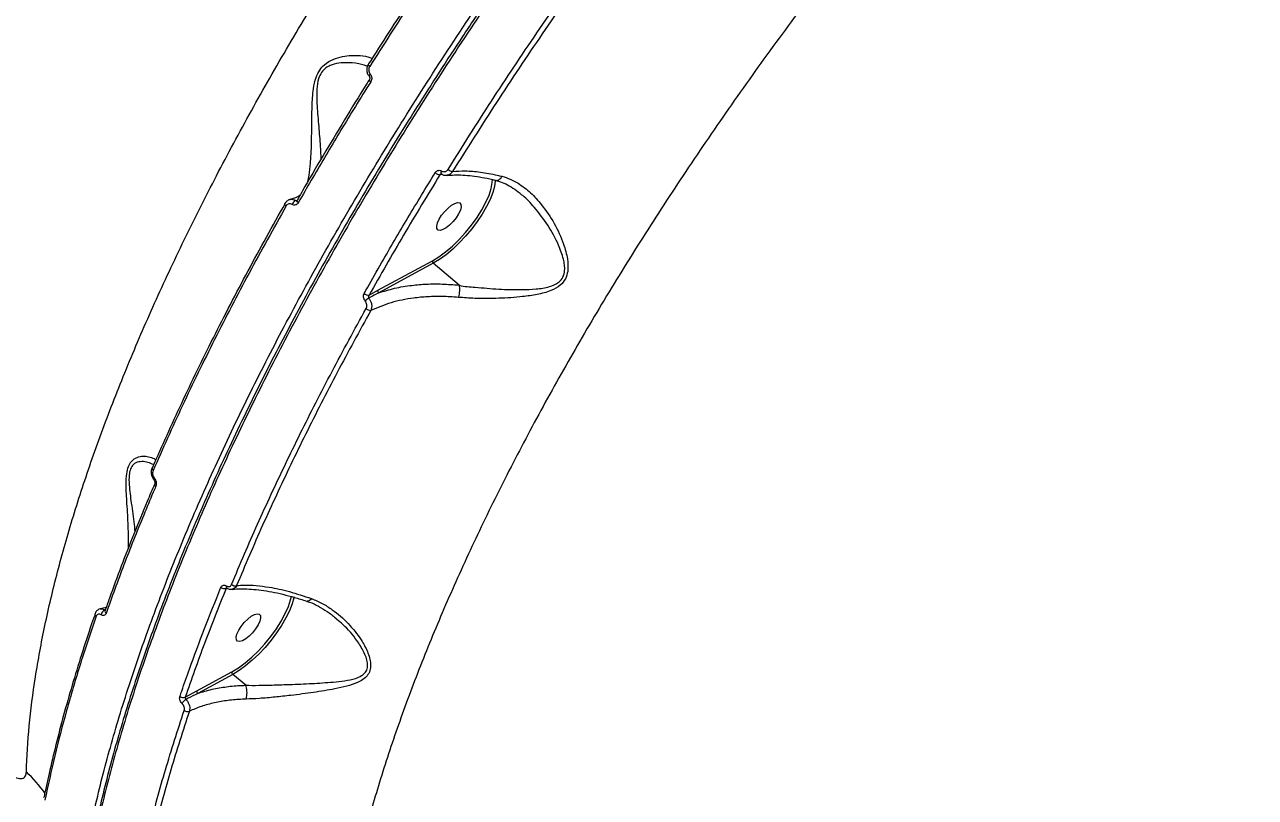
# Model space of a CAD drawing. Header units: millimetres. Extents: x -7245 to 6306, y -6696 to 5973.
# Drawn here: x 1099.5 to 1418.4, y -2552.8 to -2352.6 of the extents above; entities that cross this region are included whole.
import ezdxf

# ---------------------------------------------------------------- set-up
doc = ezdxf.new("R2010")
doc.units = ezdxf.units.MM
for name, color, linetype in [('DIKOM_ОБЪЕКТ', 7, 'Continuous'), ('DIKOM_РАЗМЕР_ЗОНА', 7, 'Continuous'), ('DIKOM_РАЗМЕР_ОБЪЕКТА', 7, 'Continuous')]:
    doc.layers.add(name, color=color, linetype=linetype)
doc.styles.add('style1', font='arial.ttf', dxfattribs={"width": 0.8})
doc.dimstyles.new('1-50', dxfattribs={"dimtxt": 300, "dimasz": 200, "dimexe": 100, "dimexo": 0, "dimgap": 100, "dimtad": 1, "dimtxsty": 'style1', "dimcen": 200, "dimclrd": 7, "dimclre": 7, "dimclrt": 7, "dimadec": 1, "dimazin": 2, "dimtfac": 1, "dimtmove": 0, "dimatfit": 2, "dimfxl": 0, "dimlwd": 25, "dimlwe": 18, "dimarcsym": 0})

# ---------------------------------------------------------------- blocks, each defined once
blk = doc.blocks.new('*D10')
at = {"layer": 'Defpoints', "color": 0, "transparency": 16777216}
for p in [(-4365.71, 2792.53), (4306.16, 475.6), (4306.16, -5965.27)]:
    blk.add_point(p, dxfattribs=at)
at = {"layer": 'DIKOM_РАЗМЕР_ОБЪЕКТА', "color": 7, "lineweight": 18, "transparency": 16777216}
for p, q in [((-4365.71, 2792.53), (-4365.71, -6065.27)), ((4306.16, 475.6), (4306.16, -6065.27))]:
    blk.add_line(p, q, dxfattribs=at)
at = {"layer": 'DIKOM_РАЗМЕР_ОБЪЕКТА', "color": 7, "lineweight": 25, "transparency": 16777216}
blk.add_line((-4165.71, -5965.27), (4106.16, -5965.27), dxfattribs=at)
at = {"layer": 'DIKOM_РАЗМЕР_ОБЪЕКТА', "color": 7, "transparency": 16777216}
for points in [[(-4165.71, -5931.93), (-4165.71, -5998.6), (-4365.71, -5965.27)], [(4106.16, -5931.93), (4106.16, -5998.6), (4306.16, -5965.27)]]:
    blk.add_solid(points, dxfattribs=at)
at = {"layer": 'DIKOM_РАЗМЕР_ОБЪЕКТА', "color": 7, "transparency": 16777216, "insert": (-85.78, -5712.1), "char_height": 300, "attachment_point": 5, "style": 'style1'}
blk.add_mtext('8650', dxfattribs=at)
blk = doc.blocks.new('*D11')
at = {"layer": 'Defpoints', "color": 0, "transparency": 16777216}
for p in [(-3472.32, 4472.83), (-6199.73, -2928.86), (1850.21, -2928.86)]:
    blk.add_point(p, dxfattribs=at)
at = {"layer": 'DIKOM_РАЗМЕР_ОБЪЕКТА', "color": 7, "lineweight": 18, "transparency": 16777216}
for p, q in [((-3472.32, 4472.83), (-6299.73, 4472.83)), ((1850.21, -2928.86), (-6299.73, -2928.86))]:
    blk.add_line(p, q, dxfattribs=at)
at = {"layer": 'DIKOM_РАЗМЕР_ОБЪЕКТА', "color": 7, "lineweight": 25, "transparency": 16777216}
blk.add_line((-6199.73, 4272.83), (-6199.73, -2728.86), dxfattribs=at)
at = {"layer": 'DIKOM_РАЗМЕР_ОБЪЕКТА', "color": 7, "transparency": 16777216}
for points in [[(-6233.06, 4272.83), (-6166.39, 4272.83), (-6199.73, 4472.83)], [(-6233.06, -2728.86), (-6166.39, -2728.86), (-6199.73, -2928.86)]]:
    blk.add_solid(points, dxfattribs=at)
at = {"layer": 'DIKOM_РАЗМЕР_ОБЪЕКТА', "color": 7, "transparency": 16777216, "insert": (-6452.9, 984.54), "char_height": 300, "attachment_point": 5, "rotation": 90, "style": 'style1'}
blk.add_mtext('7400', dxfattribs=at)
blk = doc.blocks.new('*D12')
at = {"layer": 'Defpoints', "color": 0, "transparency": 16777216}
for p in [(-5865.71, 123.34), (6306.18, -91.92), (6306.18, -6596.14)]:
    blk.add_point(p, dxfattribs=at)
at = {"layer": 'DIKOM_РАЗМЕР_ЗОНА', "color": 7, "lineweight": 18, "transparency": 16777216}
for p, q in [((-5865.71, 123.34), (-5865.71, -6696.14)), ((6306.18, -91.92), (6306.18, -6696.14))]:
    blk.add_line(p, q, dxfattribs=at)
at = {"layer": 'DIKOM_РАЗМЕР_ЗОНА', "color": 7, "lineweight": 25, "transparency": 16777216}
blk.add_line((-5665.71, -6596.14), (6106.18, -6596.14), dxfattribs=at)
at = {"layer": 'DIKOM_РАЗМЕР_ЗОНА', "color": 7, "transparency": 16777216}
for points in [[(-5665.71, -6562.81), (-5665.71, -6629.48), (-5865.71, -6596.14)], [(6106.18, -6562.81), (6106.18, -6629.48), (6306.18, -6596.14)]]:
    blk.add_solid(points, dxfattribs=at)
at = {"layer": 'DIKOM_РАЗМЕР_ЗОНА', "color": 7, "transparency": 16777216, "insert": (-71.19, -6342.97), "char_height": 300, "attachment_point": 5, "style": 'style1'}
blk.add_mtext('12150', dxfattribs=at)
blk = doc.blocks.new('*D13')
at = {"layer": 'Defpoints', "color": 0, "transparency": 16777216}
for p in [(-4231.86, 5972.83), (-6795, -4928.88), (1792.4, -4928.88)]:
    blk.add_point(p, dxfattribs=at)
at = {"layer": 'DIKOM_РАЗМЕР_ЗОНА', "color": 7, "lineweight": 18, "transparency": 16777216}
for p, q in [((-4231.86, 5972.83), (-6895, 5972.83)), ((1792.4, -4928.88), (-6895, -4928.88))]:
    blk.add_line(p, q, dxfattribs=at)
at = {"layer": 'DIKOM_РАЗМЕР_ЗОНА', "color": 7, "lineweight": 25, "transparency": 16777216}
blk.add_line((-6795, 5772.83), (-6795, -4728.88), dxfattribs=at)
at = {"layer": 'DIKOM_РАЗМЕР_ЗОНА', "color": 7, "transparency": 16777216}
for points in [[(-6828.33, 5772.83), (-6761.67, 5772.83), (-6795, 5972.83)], [(-6828.33, -4728.88), (-6761.67, -4728.88), (-6795, -4928.88)]]:
    blk.add_solid(points, dxfattribs=at)
at = {"layer": 'DIKOM_РАЗМЕР_ЗОНА', "color": 7, "transparency": 16777216, "insert": (-7048.17, 972.94), "char_height": 300, "attachment_point": 5, "rotation": 90, "style": 'style1'}
blk.add_mtext('10900', dxfattribs=at)

msp = doc.modelspace()

# ---------------------------------------------------------------- linework, layer by layer
at = {"layer": 'DIKOM_ОБЪЕКТ', "color": 7, "linetype": 'Continuous', "lineweight": 15}
for p, q in [((1207.662, -2391.384), (1207.132, -2391.481)), ((1166.96, -2398.964), (1166.983, -2398.931)), ((1169.758, -2398.171), (1170.131, -2398.098)), ((1191.045, -2421.429), (1205.179, -2413.773)), ((1205.398, -2414.432), (1191.263, -2422.088)), ((1212.089, -2420.095), (1205.398, -2414.432)), ((1188.776, -2422.672), (1191.045, -2421.429)), ((1151.95, -2498.581), (1151.741, -2498.618)), ((1117.793, -2505.152), (1117.812, -2505.105)), ((1120.374, -2504.388), (1120.371, -2504.397)), ((1180.413, -2506.675), (1180.21, -2506.508)), ((1144.177, -2525.152), (1153.25, -2520.238)), ((1153.469, -2520.897), (1144.396, -2525.811)), ((1156.807, -2523.722), (1153.469, -2520.897)), ((1141.134, -2526.821), (1144.177, -2525.152))]:
    msp.add_line(p, q, dxfattribs=at)
at = {"layer": 'DIKOM_ОБЪЕКТ', "color": 7, "linetype": 'Continuous', "lineweight": 15, "flags": 128}
for points in [[(1188.936, -2363.437), (1188.813, -2363.324), (1188.712, -2363.213), (1188.637, -2363.109), (1188.59, -2363.016), (1188.573, -2362.936), (1188.587, -2362.872), (1188.59, -2362.867)], [(1188.59, -2362.867), (1188.631, -2362.827), (1188.704, -2362.803)], [(1189.062, -2365.414), (1188.973, -2365.526), (1188.899, -2365.634), (1188.842, -2365.736), (1188.803, -2365.827), (1188.784, -2365.907), (1188.786, -2365.974), (1188.807, -2366.026), (1188.815, -2366.035)], [(1189.192, -2367.425), (1189.065, -2367.308), (1188.962, -2367.193), (1188.886, -2367.086), (1188.842, -2366.99), (1188.83, -2366.909), (1188.85, -2366.846)], [(1207.543, -2391.316), (1207.531, -2391.307), (1207.475, -2391.241), (1207.443, -2391.143), (1207.437, -2391.017), (1207.456, -2390.868), (1207.5, -2390.704), (1207.567, -2390.53)], [(1205.179, -2413.773), (1206.851, -2412.749), (1208.586, -2411.472), (1210.341, -2409.974), (1212.075, -2408.291), (1213.746, -2406.463), (1215.312, -2404.536), (1216.737, -2402.554), (1217.986, -2400.568), (1219.028, -2398.623), (1219.839, -2396.767), (1220.399, -2395.046), (1220.694, -2393.5), (1220.741, -2392.614)], [(1221.445, -2392.897), (1221.438, -2393.065), (1221.24, -2394.509), (1220.794, -2396.127), (1220.109, -2397.888), (1219.2, -2399.75), (1218.088, -2401.675), (1216.796, -2403.619), (1215.352, -2405.543), (1213.788, -2407.403), (1212.137, -2409.158), (1210.436, -2410.772), (1208.721, -2412.209), (1207.03, -2413.438), (1205.398, -2414.432)], [(1167.277, -2399.58), (1167.155, -2399.465), (1167.057, -2399.35), (1166.986, -2399.238), (1166.946, -2399.134), (1166.937, -2399.043), (1166.959, -2398.965), (1166.96, -2398.964)], [(1170.412, -2398.758), (1170.286, -2398.638), (1170.186, -2398.52), (1170.115, -2398.406), (1170.076, -2398.3), (1170.071, -2398.207), (1170.098, -2398.134)], [(1206.643, -2405.821), (1206.336, -2405.448), (1206.281, -2404.819), (1206.483, -2403.988), (1206.925, -2403.021), (1207.571, -2401.998), (1208.369, -2401.001), (1209.255, -2400.109), (1210.156, -2399.397), (1210.999, -2398.921), (1211.717, -2398.719), (1212.251, -2398.81), (1212.558, -2399.185), (1212.613, -2399.812), (1212.411, -2400.644), (1211.97, -2401.61), (1211.324, -2402.633), (1210.525, -2403.632), (1209.64, -2404.523), (1208.739, -2405.235), (1207.895, -2405.712), (1207.177, -2405.912), (1206.643, -2405.821)], [(1133.16, -2470.14), (1133.113, -2470.215), (1133.076, -2470.284), (1133.05, -2470.348), (1133.034, -2470.403), (1133.03, -2470.452), (1133.037, -2470.491), (1133.054, -2470.52)], [(1153.25, -2520.238), (1154.915, -2519.217), (1156.643, -2517.947), (1158.392, -2516.456), (1160.121, -2514.782), (1161.786, -2512.963), (1163.349, -2511.044), (1164.773, -2509.071), (1166.022, -2507.091), (1167.068, -2505.151), (1167.884, -2503.298), (1168.452, -2501.578), (1168.649, -2500.721)], [(1169.344, -2500.808), (1169.296, -2501.04), (1168.841, -2502.659), (1168.15, -2504.418), (1167.238, -2506.277), (1166.123, -2508.196), (1164.832, -2510.133), (1163.39, -2512.048), (1161.83, -2513.899), (1160.184, -2515.648), (1158.488, -2517.254), (1156.779, -2518.683), (1155.094, -2519.907), (1153.469, -2520.897)], [(1154.714, -2512.287), (1154.407, -2511.912), (1154.352, -2511.284), (1154.553, -2510.453), (1154.995, -2509.487), (1155.641, -2508.463), (1156.44, -2507.465), (1157.325, -2506.573), (1158.226, -2505.861), (1159.07, -2505.385), (1159.788, -2505.184), (1160.322, -2505.274), (1160.629, -2505.649), (1160.683, -2506.278), (1160.482, -2507.108), (1160.04, -2508.074), (1159.394, -2509.099), (1158.596, -2510.096), (1157.71, -2510.988), (1156.809, -2511.7), (1155.966, -2512.176), (1155.248, -2512.376), (1154.714, -2512.287)], [(1104.528, -2552.751), (1104.53, -2552.742), (1104.54, -2552.704)]]:
    msp.add_lwpolyline(points, dxfattribs=at)
at = {"layer": 'DIKOM_ОБЪЕКТ', "color": 7, "linetype": 'Continuous', "lineweight": 15}
for centre, radius, start, end in [((1207.284, -2389.494), 1.993, 226.85224, 265.64197), ((1210.65, -2388.556), 2.109, 227.48015, 263.19673), ((1170.367, -2399.643), 1.594, 112.48481, 162.66319), ((1205.802, -2413.932), 0.643, 165.69418, 231.0513), ((1188.684, -2420.976), 1.699, 226.81011, 273.09783), ((1191.668, -2421.588), 0.643, 165.69363, 231.05185), ((1190.054, -2425.989), 2.902, 118.57555, 142.26885), ((1189.177, -2424.887), 1.745, 227.50212, 271.48124), ((1133.182, -2467.548), 0.635, 167.06059, 237.97387), ((1132.919, -2467.564), 0.389, 116.51832, 155.982), ((1133.825, -2471.726), 0.632, 165.66572, 238.13399), ((1151.305, -2497.335), 1.355, 228.0799, 288.77585), ((1152.222, -2498.166), 0.476, 156.17981, 223.20651), ((1154.076, -2496.568), 1.392, 228.5726, 285.96197), ((1118.445, -2505.3), 0.668, 167.25904, 235.60741), ((1120.898, -2505.68), 1.546, 109.12984, 172.32576), ((1121.01, -2504.557), 0.656, 164.2192, 236.24626), ((1153.873, -2520.396), 0.643, 165.69418, 231.0513), ((1140.612, -2525.649), 1.283, 228.80391, 293.96835), ((1143.026, -2530.132), 3.203, 121.52348, 147.55252), ((1144.799, -2525.311), 0.642, 165.62783, 231.0803), ((1141.733, -2529.236), 1.297, 229.22437, 292.00393), ((1076.095, -2571.95), 35.171, 35.10311, 47.18402)]:
    msp.add_arc(centre, radius, start, end, dxfattribs=at)
for points, knots in [([(1113.996, -2635.436), (1113.584, -2633.389), (1112.466, -2627.834), (1111.409, -2618.04), (1111.071, -2605.859), (1111.677, -2592.86), (1113.204, -2579.121), (1115.653, -2564.697), (1119.021, -2549.633), (1123.323, -2533.938), (1128.533, -2517.651), (1134.627, -2500.828), (1141.574, -2483.548), (1149.344, -2465.892), (1157.92, -2447.911), (1167.303, -2429.628), (1177.463, -2411.08), (1188.361, -2392.327), (1199.944, -2373.456), (1212.16, -2354.557), (1224.819, -2335.917), (1237.885, -2317.571), (1251.303, -2299.54), (1265.194, -2281.643), (1279.501, -2263.959), (1294.158, -2246.563), (1309.319, -2229.292), (1324.981, -2212.194), (1341.125, -2195.309), (1357.501, -2178.898), (1374.034, -2163.038), (1390.648, -2147.802), (1407.29, -2133.244), (1423.934, -2119.403), (1440.551, -2106.287), (1457.09, -2093.931), (1473.476, -2082.386), (1489.625, -2071.728), (1504.487, -2062.556), (1513.826, -2057.291), (1517.994, -2054.941)], [0, 0, 0, 0, 0.0156524, 0.0424895, 0.0694115, 0.0963763, 0.1233416, 0.1502638, 0.1771009, 0.2039385, 0.2308599, 0.257825, 0.2847902, 0.3117123, 0.3385494, 0.3653865, 0.3923084, 0.4192743, 0.4462389, 0.4731609, 0.4999984, 0.5258459, 0.55177, 0.5777327, 0.6036943, 0.6296184, 0.6554663, 0.6823038, 0.7092257, 0.7361914, 0.7631565, 0.7900784, 0.8169159, 0.843753, 0.8706749, 0.8976399, 0.9246051, 0.951527, 0.9783647, 1, 1, 1, 1]), ([(1099.998, -2546.151), (1100.191, -2542.217), (1100.576, -2534.338), (1102.238, -2521.631), (1104.674, -2508.326), (1107.953, -2494.418), (1112.038, -2479.99), (1116.93, -2465.076), (1122.634, -2449.693), (1129.125, -2433.876), (1136.376, -2417.678), (1144.351, -2401.174), (1153.014, -2384.441), (1162.346, -2367.525), (1172.344, -2350.449), (1182.98, -2333.248), (1194.21, -2315.975), (1205.982, -2298.713), (1218.242, -2281.542), (1230.961, -2264.505), (1244.129, -2247.636), (1257.713, -2230.956), (1271.661, -2214.526), (1285.907, -2198.42), (1300.386, -2182.713), (1315.063, -2167.443), (1329.92, -2152.647), (1344.928, -2138.34), (1360.026, -2124.571), (1375.144, -2111.406), (1390.212, -2098.897), (1404.069, -2087.984), (1416.714, -2078.474), (1424.325, -2073.068), (1428.13, -2070.365)], [0, 0, 0, 0, 0.0315563, 0.0632128, 0.0949196, 0.1266266, 0.1582825, 0.1898391, 0.2213972, 0.2530542, 0.2847616, 0.3164694, 0.3481273, 0.3796848, 0.4112653, 0.4429437, 0.4746738, 0.5064042, 0.5380833, 0.5696641, 0.6012947, 0.6330251, 0.6648063, 0.696588, 0.7283185, 0.7599501, 0.7916592, 0.8234675, 0.8553269, 0.8871857, 0.918995, 0.9507052, 0.9753524, 1, 1, 1, 1]), ([(1417.941, -2126.038), (1416.803, -2126.976), (1412.932, -2130.169), (1406.318, -2135.796), (1398.125, -2142.897), (1389.963, -2150.146), (1381.852, -2157.516), (1373.789, -2165.01), (1365.771, -2172.63), (1357.795, -2180.377), (1349.859, -2188.256), (1341.96, -2196.267), (1334.098, -2204.414), (1326.267, -2212.697), (1318.467, -2221.121), (1310.705, -2229.679), (1303.007, -2238.341), (1295.405, -2247.072), (1287.918, -2255.849), (1280.552, -2264.668), (1273.301, -2273.531), (1266.163, -2282.442), (1259.137, -2291.405), (1252.218, -2300.42), (1245.407, -2309.491), (1238.701, -2318.621), (1232.097, -2327.812), (1225.599, -2337.063), (1219.221, -2346.35), (1212.993, -2355.633), (1206.935, -2364.881), (1201.055, -2374.083), (1195.348, -2383.243), (1189.814, -2392.365), (1184.448, -2401.453), (1179.249, -2410.509), (1174.217, -2419.535), (1169.35, -2428.534), (1164.646, -2437.508), (1160.105, -2446.46), (1155.736, -2455.372), (1151.556, -2464.21), (1147.583, -2472.937), (1143.823, -2481.54), (1140.275, -2490.018), (1136.938, -2498.379), (1133.809, -2506.623), (1130.887, -2514.754), (1128.171, -2522.773), (1125.662, -2530.683), (1123.358, -2538.486), (1121.259, -2546.184), (1119.368, -2553.768), (1117.692, -2561.213), (1116.238, -2568.488), (1115.012, -2575.574), (1114.011, -2582.471), (1113.236, -2589.18), (1112.685, -2595.705), (1112.359, -2602.049), (1112.258, -2608.212), (1112.38, -2614.198), (1112.729, -2620.004), (1113.302, -2625.636), (1114.102, -2631.088), (1115.125, -2636.345), (1116.369, -2641.387), (1117.83, -2646.197), (1119.514, -2650.758), (1121.147, -2654.575), (1122.31, -2656.778), (1122.756, -2657.624)], [0, 0, 0, 0, 0.006174, 0.0210096, 0.0358492, 0.0506144, 0.0653122, 0.0799583, 0.0945696, 0.1091625, 0.1237547, 0.1383584, 0.1529894, 0.167663, 0.1823963, 0.1972068, 0.21205, 0.2268379, 0.2415519, 0.2562111, 0.2708297, 0.2854253, 0.3000158, 0.3146141, 0.3292348, 0.3438936, 0.3586078, 0.3733939, 0.3882391, 0.4030593, 0.4177956, 0.4324712, 0.447102, 0.4617058, 0.4762979, 0.4908962, 0.5055117, 0.5201607, 0.5348602, 0.5496265, 0.5644676, 0.5793073, 0.594071, 0.6087697, 0.6234189, 0.6380364, 0.6526384, 0.6672416, 0.681859, 0.6965052, 0.7111969, 0.7259511, 0.7407835, 0.7556356, 0.7704365, 0.7851669, 0.7998439, 0.8144831, 0.829102, 0.8437165, 0.8583408, 0.8729879, 0.8876727, 0.9024121, 0.9172212, 0.9320737, 0.9468916, 0.9616225, 0.9762835, 0.9908888, 1, 1, 1, 1]), ([(1418.601, -2126.243), (1415.37, -2128.943), (1406.665, -2136.216), (1392.476, -2148.636), (1376.096, -2163.616), (1359.66, -2179.346), (1343.222, -2195.789), (1326.843, -2212.908), (1310.881, -2230.325), (1295.383, -2247.974), (1280.382, -2265.784), (1265.633, -2284.045), (1251.2, -2302.712), (1237.142, -2321.729), (1223.768, -2340.677), (1211.11, -2359.493), (1199.177, -2378.116), (1187.779, -2396.852), (1176.978, -2415.638), (1166.827, -2434.409), (1157.549, -2452.752), (1149.156, -2470.612), (1141.639, -2487.951), (1134.876, -2505.049), (1128.924, -2521.836), (1123.824, -2538.245), (1119.688, -2553.913), (1116.507, -2568.806), (1114.253, -2582.904), (1112.888, -2596.437), (1112.457, -2609.332), (1112.981, -2621.53), (1114.397, -2632.276), (1116.51, -2641.716), (1119.258, -2649.875), (1121.434, -2655.246), (1122.887, -2657.683), (1122.987, -2657.851)], [0, 0, 0, 0, 0.0175098, 0.0471733, 0.0768596, 0.1065232, 0.137048, 0.1675984, 0.1981228, 0.2277864, 0.2574724, 0.2871364, 0.3176611, 0.3482104, 0.3787353, 0.4083997, 0.4380851, 0.467749, 0.4982733, 0.5288236, 0.5593488, 0.589012, 0.6186985, 0.6483614, 0.6788865, 0.7094368, 0.7399614, 0.7696252, 0.7993115, 0.8289745, 0.8594992, 0.8900495, 0.9205739, 0.9463918, 0.9722396, 0.998087, 1, 1, 1, 1]), ([(1418.351, -2217.451), (1413.915, -2221.616), (1405.038, -2229.953), (1391.863, -2242.958), (1378.832, -2256.288), (1365.814, -2270.13), (1352.843, -2284.466), (1339.956, -2299.275), (1327.367, -2314.321), (1314.699, -2330.071), (1302.024, -2346.524), (1289.414, -2363.659), (1277.3, -2380.904), (1265.739, -2398.178), (1254.784, -2415.4), (1244.488, -2432.495), (1234.877, -2449.432), (1225.952, -2466.187), (1217.724, -2482.725), (1210.23, -2498.971), (1203.506, -2514.846), (1197.585, -2530.286), (1192.49, -2545.254), (1188.212, -2559.739), (1184.753, -2573.708), (1182.126, -2587.1), (1180.346, -2599.848), (1179.411, -2612.131), (1179.386, -2623.867), (1180.31, -2634.991), (1182.178, -2645.266), (1185.02, -2654.62), (1188.736, -2663.117), (1191.992, -2667.956), (1193.62, -2670.375)], [0, 0, 0, 0, 0.0277663, 0.0555656, 0.083365, 0.1111322, 0.1400373, 0.1689796, 0.1979225, 0.2268274, 0.258637, 0.2905481, 0.3225097, 0.3544719, 0.386382, 0.4181913, 0.4498948, 0.4817001, 0.5135554, 0.5454112, 0.5772151, 0.6089195, 0.6405471, 0.6722759, 0.704055, 0.7358347, 0.7675624, 0.7991909, 0.8325938, 0.8660267, 0.8994299, 0.9329431, 0.9664865, 1, 1, 1, 1]), ([(1188.704, -2362.803), (1192.203, -2357.328), (1199.202, -2346.377), (1210.339, -2329.881), (1221.932, -2313.372), (1232.029, -2299.547), (1238.287, -2291.274), (1240.413, -2288.464)], [0, 0, 0, 0, 0.2203152, 0.4406239, 0.6630801, 0.8855414, 1, 1, 1, 1]), ([(1240.765, -2288.932), (1238.635, -2291.749), (1232.402, -2299.986), (1222.359, -2313.736), (1210.77, -2330.228), (1199.563, -2346.814), (1192.478, -2357.896), (1188.936, -2363.437)], [0, 0, 0, 0, 0.1144531, 0.3347657, 0.5550743, 0.7775354, 1, 1, 1, 1]), ([(1209.225, -2390.111), (1212.93, -2384.223), (1220.339, -2372.448), (1232.216, -2354.682), (1244.593, -2336.877), (1253.297, -2325.04), (1257.648, -2319.121)], [0, 0, 0, 0, 0.2485959, 0.4971996, 0.7485989, 1, 1, 1, 1]), ([(1258.715, -2319.82), (1254.421, -2325.66), (1245.833, -2337.339), (1233.521, -2355.037), (1221.616, -2372.828), (1214.139, -2384.71), (1210.4, -2390.65)], [0, 0, 0, 0, 0.2486017, 0.4972005, 0.7486009, 1, 1, 1, 1]), ([(1172.926, -2393.246), (1173.03, -2392.725), (1173.299, -2391.373), (1173.616, -2388.521), (1173.865, -2384.459), (1173.92, -2379.555), (1173.956, -2375.026), (1174.102, -2371.555), (1174.35, -2369.008), (1174.875, -2366.494), (1175.926, -2364.334), (1177.456, -2362.647), (1179.551, -2361.499), (1181.925, -2360.828), (1184.63, -2360.519), (1187.286, -2360.623), (1189.014, -2361.009), (1189.532, -2361.413), (1189.577, -2361.449)], [0, 0, 0, 0, 0.0490015, 0.1271187, 0.2053559, 0.3054021, 0.4053876, 0.4441141, 0.4827849, 0.5342431, 0.5708871, 0.6074085, 0.6657366, 0.7289074, 0.7922321, 0.891411, 0.9904626, 1, 1, 1, 1]), ([(1188.346, -2363.475), (1188.086, -2363.351), (1187.059, -2362.86), (1184.877, -2362.546), (1182.205, -2362.411), (1180.224, -2362.664), (1178.669, -2363.175), (1177.525, -2363.805), (1176.417, -2364.891), (1175.525, -2366.841), (1175.224, -2369.152), (1175.196, -2371.5), (1175.357, -2374.793), (1175.722, -2379.088), (1176.138, -2383.765), (1176.225, -2386.397), (1176.263, -2387.536)], [0, 0, 0, 0, 0.0433661, 0.1717064, 0.2519421, 0.3319633, 0.3673323, 0.4025864, 0.444776, 0.4867267, 0.5478255, 0.5960022, 0.6442573, 0.7730051, 0.9018362, 1, 1, 1, 1]), ([(1188.601, -2362.874), (1188.57, -2362.917), (1188.367, -2363.194), (1188.176, -2363.843), (1188.169, -2364.752), (1188.403, -2365.535), (1188.726, -2365.879), (1188.842, -2366.004)], [0, 0, 0, 0, 0.0480656, 0.310332, 0.577993, 0.8478652, 1, 1, 1, 1]), ([(1188.936, -2363.437), (1188.858, -2363.591), (1188.702, -2363.897), (1188.654, -2364.438), (1188.758, -2364.952), (1188.934, -2365.264), (1189.049, -2365.399), (1189.062, -2365.414)], [0, 0, 0, 0, 0.248507, 0.4972733, 0.7389503, 0.9700916, 1, 1, 1, 1]), ([(1189.062, -2365.414), (1189.168, -2365.564), (1189.372, -2365.855), (1189.474, -2366.408), (1189.429, -2366.957), (1189.271, -2367.269), (1189.192, -2367.425)], [0, 0, 0, 0, 0.2589603, 0.502124, 0.751403, 1, 1, 1, 1]), ([(1188.855, -2366.849), (1188.596, -2367.257), (1186.39, -2370.742), (1182.377, -2377.296), (1176.851, -2386.494), (1172.766, -2393.447), (1170.575, -2397.314), (1170.108, -2398.139)], [0, 0, 0, 0, 0.0389669, 0.3324295, 0.6265146, 0.92037, 1, 1, 1, 1]), ([(1189.192, -2367.425), (1188.858, -2367.957), (1187.192, -2370.62), (1183.133, -2377.187), (1177.136, -2387.116), (1172.655, -2394.875), (1170.412, -2398.758)], [0, 0, 0, 0, 0.050767, 0.2538598, 0.6267016, 1, 1, 1, 1]), ([(1188.812, -2366.036), (1188.826, -2366.051), (1188.862, -2366.092), (1188.921, -2366.212), (1188.956, -2366.376), (1188.955, -2366.554), (1188.917, -2366.725), (1188.869, -2366.807), (1188.846, -2366.848)], [0, 0, 0, 0, 0.1014908, 0.2684843, 0.4411774, 0.6141718, 0.8111578, 1, 1, 1, 1]), ([(1187.521, -2422.214), (1187.817, -2421.689), (1189.293, -2419.061), (1192.997, -2412.557), (1198.77, -2402.668), (1203.536, -2394.856), (1205.921, -2390.948)], [0, 0, 0, 0, 0.0507535, 0.2538375, 0.6266852, 1, 1, 1, 1]), ([(1205.921, -2390.948), (1205.94, -2390.918), (1206.046, -2390.756), (1206.297, -2390.516), (1206.708, -2390.343), (1207.156, -2390.332), (1207.43, -2390.464), (1207.567, -2390.53)], [0, 0, 0, 0, 0.0543482, 0.2911989, 0.527732, 0.7639077, 1, 1, 1, 1]), ([(1207.567, -2390.53), (1207.705, -2390.596), (1207.981, -2390.728), (1208.432, -2390.716), (1208.846, -2390.544), (1209.1, -2390.303), (1209.205, -2390.141), (1209.225, -2390.111)], [0, 0, 0, 0, 0.2362717, 0.4728307, 0.7098144, 0.9467372, 1, 1, 1, 1]), ([(1210.4, -2390.65), (1210.369, -2390.7), (1210.197, -2390.971), (1209.785, -2391.35), (1209.302, -2391.618), (1209.021, -2391.611), (1208.981, -2391.61)], [0, 0, 0, 0, 0.0938037, 0.5111168, 0.9285995, 1, 1, 1, 1]), ([(1210.4, -2390.65), (1211.487, -2390.57), (1213.68, -2390.407), (1217.595, -2390.747), (1220.849, -2391.329), (1222.783, -2391.799), (1223.191, -2391.899)], [0, 0, 0, 0, 0.2991588, 0.6039885, 0.9163561, 1, 1, 1, 1]), ([(1207.132, -2391.481), (1203.954, -2396.697), (1197.592, -2407.141), (1191.717, -2417.491), (1188.776, -2422.672)], [0, 0, 0, 0, 0.4994493, 1, 1, 1, 1]), ([(1207.419, -2391.286), (1207.417, -2391.286), (1207.364, -2391.285), (1207.267, -2391.34), (1207.177, -2391.416), (1207.139, -2391.471), (1207.132, -2391.481)], [0, 0, 0, 0, 0.0207408, 0.4593018, 0.8984497, 1, 1, 1, 1]), ([(1207.419, -2391.289), (1207.428, -2391.287), (1207.457, -2391.278), (1207.494, -2391.282), (1207.542, -2391.316), (1207.544, -2391.317)], [0, 0, 0, 0, 0.2899441, 0.9732258, 1, 1, 1, 1]), ([(1207.55, -2391.305), (1207.588, -2391.333), (1207.86, -2391.53), (1208.352, -2391.683), (1208.78, -2391.618), (1208.926, -2391.595)], [0, 0, 0, 0, 0.0977409, 0.6913495, 1, 1, 1, 1]), ([(1208.982, -2391.67), (1209.611, -2391.615), (1210.876, -2391.505), (1213.063, -2391.548), (1215.441, -2391.751), (1218.019, -2392.147), (1220.106, -2392.556), (1221.366, -2392.891), (1221.669, -2392.972)], [0, 0, 0, 0, 0.1852304, 0.3722753, 0.5607155, 0.7501296, 0.9399708, 1, 1, 1, 1]), ([(1223.191, -2391.899), (1223.909, -2392.121), (1225.347, -2392.567), (1227.868, -2393.921), (1230.662, -2396.077), (1233.836, -2399.551), (1236.826, -2403.995), (1239.035, -2408.803), (1240.225, -2413.048), (1240.411, -2416.168), (1239.714, -2418.566), (1238.209, -2420.371), (1235.65, -2421.706), (1232.331, -2422.592), (1227.812, -2423.201), (1222.394, -2423.568), (1216.74, -2423.586), (1213.311, -2423.351), (1211.898, -2423.254)], [0, 0, 0, 0, 0.0404319, 0.0808842, 0.1509616, 0.2211487, 0.3139264, 0.4066896, 0.4680923, 0.5184441, 0.5509425, 0.5857402, 0.6308284, 0.689219, 0.7478313, 0.8412601, 0.934579, 1, 1, 1, 1]), ([(1221.64, -2392.976), (1221.869, -2393.027), (1222.728, -2393.218), (1224.203, -2393.859), (1226.058, -2394.918), (1227.399, -2395.856), (1228.086, -2396.49), (1228.191, -2396.587)], [0, 0, 0, 0, 0.0979579, 0.3686123, 0.6521013, 0.9468273, 1, 1, 1, 1]), ([(1221.683, -2392.914), (1221.759, -2392.938), (1221.983, -2393.006), (1222.412, -2392.817), (1222.826, -2392.448), (1223.074, -2392.099), (1223.169, -2391.936), (1223.191, -2391.899)], [0, 0, 0, 0, 0.1577808, 0.4664737, 0.7750274, 0.9486314, 1, 1, 1, 1]), ([(1170.845, -2396.841), (1170.673, -2396.957), (1170.208, -2397.271), (1169.347, -2397.64), (1168.544, -2397.823), (1168.261, -2397.888)], [0, 0, 0, 0, 0.2758519, 0.7447557, 1, 1, 1, 1]), ([(1212.094, -2420.102), (1212.095, -2420.102), (1213.426, -2420.457), (1216.882, -2420.626), (1222.349, -2421.206), (1227.639, -2421.287), (1232.033, -2421.154), (1235.223, -2420.661), (1237.556, -2419.742), (1238.596, -2418.696), (1239.2, -2417.652), (1239.49, -2416.427), (1239.423, -2414.822), (1238.99, -2412.589), (1237.669, -2409.054), (1235.173, -2404.456), (1231.91, -2400.244), (1229.552, -2397.611), (1228.313, -2396.697), (1228.188, -2396.605)], [0, 0, 0, 0, 0.0000698, 0.0779455, 0.1893872, 0.3009444, 0.3692598, 0.4372782, 0.4870055, 0.515508, 0.5239219, 0.5584716, 0.5865567, 0.6147533, 0.6859977, 0.7964366, 0.9068859, 0.9906093, 1, 1, 1, 1]), ([(1132.745, -2467.216), (1135.192, -2461.706), (1140.087, -2450.686), (1148.372, -2433.704), (1157.287, -2416.442), (1163.826, -2404.724), (1167.095, -2398.864)], [0, 0, 0, 0, 0.2485932, 0.497192, 0.7485905, 1, 1, 1, 1]), ([(1167.277, -2399.58), (1164.036, -2405.387), (1157.553, -2417.001), (1148.639, -2434.241), (1140.29, -2451.33), (1135.327, -2462.501), (1132.845, -2468.087)], [0, 0, 0, 0, 0.248601, 0.4971929, 0.7485955, 1, 1, 1, 1]), ([(1168.282, -2397.954), (1168.239, -2397.957), (1167.931, -2397.984), (1167.425, -2398.324), (1167.115, -2398.752), (1166.963, -2398.964)], [0, 0, 0, 0, 0.0762179, 0.5448625, 1, 1, 1, 1]), ([(1168.846, -2399.169), (1168.711, -2399.103), (1168.44, -2398.973), (1168.008, -2398.986), (1167.617, -2399.158), (1167.387, -2399.396), (1167.293, -2399.553), (1167.277, -2399.58)], [0, 0, 0, 0, 0.2376831, 0.4754945, 0.7136937, 0.952174, 1, 1, 1, 1]), ([(1168.285, -2397.943), (1168.306, -2397.933), (1168.544, -2397.825), (1169.077, -2397.861), (1169.531, -2398.068), (1169.758, -2398.171)], [0, 0, 0, 0, 0.0476424, 0.5237295, 1, 1, 1, 1]), ([(1170.412, -2398.758), (1170.396, -2398.785), (1170.302, -2398.943), (1170.07, -2399.179), (1169.681, -2399.351), (1169.25, -2399.365), (1168.98, -2399.234), (1168.846, -2399.169)], [0, 0, 0, 0, 0.0489986, 0.2869869, 0.52493, 0.7624527, 1, 1, 1, 1]), ([(1169.758, -2398.171), (1169.801, -2398.194), (1169.885, -2398.238), (1169.97, -2398.229), (1170.01, -2398.225)], [0, 0, 0, 0, 0.5249591, 1, 1, 1, 1]), ([(1170.092, -2398.138), (1170.081, -2398.157), (1170.049, -2398.212), (1170.02, -2398.223), (1170.013, -2398.225), (1170.01, -2398.225)], [0, 0, 0, 0, 0.2097235, 0.6113557, 1, 1, 1, 1]), ([(1187.759, -2424.213), (1187.746, -2424.198), (1187.624, -2424.062), (1187.433, -2423.742), (1187.302, -2423.223), (1187.318, -2422.677), (1187.454, -2422.369), (1187.521, -2422.214)], [0, 0, 0, 0, 0.0297108, 0.2617143, 0.5040495, 0.751691, 1, 1, 1, 1]), ([(1188.776, -2422.672), (1188.731, -2422.735), (1188.643, -2422.858), (1188.577, -2423.068), (1188.575, -2423.254), (1188.616, -2423.37), (1188.651, -2423.421), (1188.662, -2423.435), (1188.666, -2423.441)], [0, 0, 0, 0, 0.2728865, 0.532262, 0.7667329, 0.9324741, 0.9742671, 1, 1, 1, 1]), ([(1191.263, -2422.088), (1191.04, -2422.202), (1190.171, -2422.644), (1189.308, -2423.101), (1188.666, -2423.441)], [0, 0, 0, 0, 0.2564233, 1, 1, 1, 1]), ([(1191.263, -2422.088), (1192.613, -2421.668), (1195.329, -2420.821), (1199.547, -2420.116), (1203.695, -2419.775), (1207.781, -2419.733), (1210.625, -2419.972), (1212.089, -2420.095)], [0, 0, 0, 0, 0.219903, 0.4427738, 0.6236663, 0.8062561, 1, 1, 1, 1]), ([(1212.094, -2420.102), (1212.127, -2420.316), (1212.192, -2420.744), (1212.183, -2421.57), (1212.095, -2422.395), (1211.981, -2422.953), (1211.909, -2423.212), (1211.898, -2423.254)], [0, 0, 0, 0, 0.2441032, 0.4879336, 0.7321259, 0.9572033, 1, 1, 1, 1]), ([(1212.089, -2420.095), (1212.091, -2420.096), (1212.093, -2420.098), (1212.093, -2420.102), (1212.094, -2420.102), (1212.094, -2420.102)], [0, 0, 0, 0, 0.5345655, 0.9468613, 1, 1, 1, 1]), ([(1187.998, -2426.174), (1188.064, -2426.023), (1188.197, -2425.721), (1188.212, -2425.186), (1188.083, -2424.678), (1187.894, -2424.366), (1187.774, -2424.23), (1187.759, -2424.213)], [0, 0, 0, 0, 0.2477996, 0.4960156, 0.7365012, 0.966882, 1, 1, 1, 1]), ([(1188.666, -2423.441), (1188.691, -2423.469), (1188.888, -2423.696), (1189.207, -2424.211), (1189.455, -2425.041), (1189.485, -2425.906), (1189.309, -2426.391), (1189.222, -2426.632)], [0, 0, 0, 0, 0.0333947, 0.2665634, 0.5082333, 0.7553768, 1, 1, 1, 1]), ([(1211.898, -2423.254), (1210.507, -2423.155), (1207.819, -2422.964), (1203.941, -2423.055), (1199.448, -2423.486), (1194.335, -2424.504), (1190.941, -2425.916), (1189.222, -2426.632)], [0, 0, 0, 0, 0.1647967, 0.3184385, 0.4735176, 0.7333114, 1, 1, 1, 1]), ([(1153.155, -2497.612), (1154.259, -2494.98), (1157.489, -2487.283), (1163.325, -2474.293), (1170.894, -2458.527), (1179.063, -2442.49), (1185.02, -2431.613), (1187.998, -2426.174)], [0, 0, 0, 0, 0.1144602, 0.3347719, 0.5550804, 0.7775374, 1, 1, 1, 1]), ([(1189.222, -2426.632), (1186.279, -2432.005), (1180.391, -2442.753), (1172.259, -2458.705), (1164.674, -2474.49), (1158.804, -2487.552), (1155.561, -2495.281), (1154.459, -2497.906)], [0, 0, 0, 0, 0.220309, 0.4406251, 0.6630801, 0.8855419, 1, 1, 1, 1]), ([(1126.449, -2488.11), (1126.449, -2486.249), (1126.448, -2482.519), (1126.13, -2477.772), (1125.902, -2474.139), (1125.816, -2471.522), (1125.916, -2469.06), (1126.395, -2467.002), (1127.32, -2465.449), (1128.684, -2464.584), (1130.236, -2464.294), (1131.742, -2464.478), (1132.885, -2464.843), (1133.407, -2465.267), (1133.567, -2465.397)], [0, 0, 0, 0, 0.1454319, 0.2914812, 0.3546533, 0.4177021, 0.4891257, 0.5463934, 0.6037166, 0.6878546, 0.7744472, 0.8612471, 0.957638, 1, 1, 1, 1]), ([(1132.995, -2466.662), (1132.745, -2466.521), (1132.058, -2466.133), (1130.728, -2465.782), (1129.16, -2465.75), (1127.787, -2466.294), (1126.904, -2467.594), (1126.535, -2469.465), (1126.596, -2471.741), (1126.853, -2474.173), (1127.33, -2477.625), (1127.834, -2480.928), (1128.039, -2483.324), (1128.091, -2483.927)], [0, 0, 0, 0, 0.0621207, 0.1706999, 0.2789692, 0.3791207, 0.4445839, 0.5098473, 0.5943022, 0.6723546, 0.750537, 0.9371458, 1, 1, 1, 1]), ([(1132.576, -2467.411), (1132.546, -2467.471), (1132.387, -2467.793), (1132.296, -2468.453), (1132.39, -2469.318), (1132.656, -2470.038), (1132.956, -2470.369), (1133.073, -2470.498)], [0, 0, 0, 0, 0.065229, 0.3476229, 0.6026558, 0.8458807, 1, 1, 1, 1]), ([(1132.845, -2468.087), (1132.78, -2468.293), (1132.665, -2468.657), (1132.713, -2469.247), (1132.87, -2469.752), (1133.063, -2470.01), (1133.16, -2470.14)], [0, 0, 0, 0, 0.3292983, 0.5799161, 0.7886034, 1, 1, 1, 1]), ([(1133.053, -2470.52), (1133.055, -2470.522), (1133.073, -2470.539), (1133.115, -2470.597), (1133.173, -2470.699), (1133.231, -2470.845), (1133.276, -2471.044), (1133.286, -2471.285), (1133.251, -2471.479), (1133.217, -2471.549), (1133.208, -2471.569)], [0, 0, 0, 0, 0.0085967, 0.0804472, 0.1575869, 0.2672436, 0.4134845, 0.6186498, 0.8904488, 1, 1, 1, 1]), ([(1133.16, -2470.14), (1133.262, -2470.277), (1133.463, -2470.548), (1133.626, -2471.082), (1133.663, -2471.654), (1133.579, -2472.05), (1133.5, -2472.241), (1133.491, -2472.263)], [0, 0, 0, 0, 0.2145854, 0.4256664, 0.6816208, 0.964181, 1, 1, 1, 1]), ([(1133.236, -2471.564), (1132.585, -2473.076), (1130.701, -2477.448), (1127.804, -2484.572), (1124.553, -2492.916), (1122.087, -2499.52), (1120.774, -2503.299), (1120.397, -2504.385)], [0, 0, 0, 0, 0.1347524, 0.389741, 0.6441238, 0.8977862, 1, 1, 1, 1]), ([(1133.491, -2472.263), (1133.28, -2472.757), (1132.223, -2475.23), (1129.38, -2482.027), (1125.173, -2492.558), (1122.155, -2500.919), (1120.645, -2505.103)], [0, 0, 0, 0, 0.0441366, 0.2207182, 0.6100174, 1, 1, 1, 1]), ([(1139.767, -2526.614), (1139.927, -2526.146), (1140.728, -2523.809), (1142.778, -2517.997), (1146.08, -2509.081), (1148.959, -2501.924), (1150.399, -2498.343)], [0, 0, 0, 0, 0.0507663, 0.2538497, 0.6267056, 1, 1, 1, 1]), ([(1151.741, -2498.618), (1149.825, -2503.395), (1145.988, -2512.959), (1142.753, -2522.197), (1141.134, -2526.821)], [0, 0, 0, 0, 0.4994449, 1, 1, 1, 1]), ([(1150.399, -2498.343), (1150.418, -2498.302), (1150.494, -2498.135), (1150.692, -2497.912), (1151.025, -2497.77), (1151.406, -2497.775), (1151.66, -2497.908), (1151.787, -2497.974)], [0, 0, 0, 0, 0.0795787, 0.3194092, 0.5496752, 0.7747596, 1, 1, 1, 1]), ([(1151.825, -2498.465), (1151.808, -2498.473), (1151.762, -2498.493), (1151.743, -2498.555), (1151.741, -2498.605), (1151.741, -2498.618)], [0, 0, 0, 0, 0.3297498, 0.8312413, 1, 1, 1, 1]), ([(1151.787, -2497.974), (1151.912, -2498.04), (1152.163, -2498.171), (1152.54, -2498.176), (1152.867, -2498.036), (1153.061, -2497.815), (1153.136, -2497.652), (1153.155, -2497.612)], [0, 0, 0, 0, 0.2263671, 0.4528185, 0.6823958, 0.9209678, 1, 1, 1, 1]), ([(1151.815, -2498.459), (1151.813, -2498.459), (1151.808, -2498.457), (1151.853, -2498.481), (1151.877, -2498.494)], [0, 0, 0, 0, 0.4580456, 1, 1, 1, 1]), ([(1151.88, -2498.483), (1151.912, -2498.507), (1152.152, -2498.686), (1152.618, -2498.854), (1153.044, -2498.819), (1153.222, -2498.805)], [0, 0, 0, 0, 0.0814174, 0.6167127, 1, 1, 1, 1]), ([(1154.459, -2497.906), (1154.422, -2497.975), (1154.273, -2498.251), (1153.906, -2498.601), (1153.514, -2498.826), (1153.291, -2498.818), (1153.28, -2498.817)], [0, 0, 0, 0, 0.140505, 0.5651926, 0.9779933, 1, 1, 1, 1]), ([(1153.281, -2498.888), (1153.488, -2498.859), (1154.305, -2498.748), (1155.979, -2498.711), (1158.284, -2498.792), (1160.821, -2499.057), (1163.542, -2499.5), (1166.422, -2500.121), (1169.435, -2500.934), (1171.543, -2501.566), (1172.657, -2501.965), (1172.711, -2501.984)], [0, 0, 0, 0, 0.0448374, 0.1765725, 0.3101747, 0.4454771, 0.5820393, 0.7192803, 0.8564813, 0.9929935, 1, 1, 1, 1]), ([(1154.459, -2497.906), (1155.123, -2497.854), (1156.694, -2497.731), (1159.509, -2497.84), (1163.346, -2498.326), (1168.087, -2499.337), (1171.908, -2500.609), (1173.844, -2501.253)], [0, 0, 0, 0, 0.130163, 0.3081355, 0.4882716, 0.7408531, 1, 1, 1, 1]), ([(1173.844, -2501.253), (1174.783, -2501.649), (1176.661, -2502.44), (1179.909, -2504.516), (1183.46, -2507.584), (1186.46, -2511.359), (1188.175, -2514.459), (1188.935, -2516.566), (1189.252, -2518.268), (1189.098, -2519.921), (1188.331, -2521.291), (1187.187, -2522.275), (1185.442, -2523.198), (1183.024, -2523.996), (1179.226, -2524.812), (1174.406, -2525.604), (1169.132, -2526.274), (1164.41, -2526.798), (1160.462, -2527.156), (1158.035, -2527.259), (1156.89, -2527.307)], [0, 0, 0, 0, 0.0519321, 0.1038916, 0.1951526, 0.2864045, 0.343707, 0.3731309, 0.4024677, 0.4366783, 0.4671093, 0.4969769, 0.5269671, 0.5808915, 0.634955, 0.7265861, 0.8181324, 0.8810568, 0.9438888, 1, 1, 1, 1]), ([(1172.698, -2501.957), (1172.923, -2502.027), (1173.939, -2502.347), (1175.689, -2503.218), (1177.944, -2504.594), (1179.545, -2505.75), (1180.344, -2506.497), (1180.454, -2506.6)], [0, 0, 0, 0, 0.0786152, 0.3549623, 0.6460653, 0.9511863, 1, 1, 1, 1]), ([(1173.844, -2501.253), (1173.828, -2501.273), (1173.677, -2501.475), (1173.37, -2501.78), (1172.991, -2501.992), (1172.805, -2501.935), (1172.734, -2501.914)], [0, 0, 0, 0, 0.0399425, 0.3997795, 0.7729652, 1, 1, 1, 1]), ([(1117.85, -2505.117), (1117.535, -2506.012), (1116.266, -2509.626), (1114.254, -2515.838), (1111.82, -2523.743), (1109.612, -2531.511), (1107.621, -2539.139), (1105.926, -2546.221), (1105, -2550.685), (1104.579, -2552.713)], [0, 0, 0, 0, 0.0533889, 0.2154767, 0.3776917, 0.5400004, 0.7023681, 0.864754, 1, 1, 1, 1]), ([(1119.108, -2503.954), (1119.104, -2503.954), (1118.871, -2503.953), (1118.451, -2504.213), (1117.998, -2504.634), (1117.87, -2505.008), (1117.817, -2505.161)], [0, 0, 0, 0, 0.0071196, 0.3725297, 0.7427805, 1, 1, 1, 1]), ([(1119.365, -2505.474), (1119.242, -2505.409), (1118.994, -2505.281), (1118.635, -2505.279), (1118.324, -2505.422), (1118.146, -2505.646), (1118.082, -2505.813), (1118.067, -2505.851)], [0, 0, 0, 0, 0.2210973, 0.4418121, 0.6744637, 0.9250648, 1, 1, 1, 1]), ([(1120.705, -2503.505), (1120.681, -2503.516), (1120.243, -2503.711), (1119.656, -2503.835), (1119.1, -2503.953)], [0, 0, 0, 0, 0.0540862, 1, 1, 1, 1]), ([(1119.108, -2503.955), (1119.114, -2503.953), (1119.303, -2503.87), (1119.761, -2503.92), (1120.18, -2504.119), (1120.391, -2504.22)], [0, 0, 0, 0, 0.0177851, 0.5046317, 1, 1, 1, 1]), ([(1120.645, -2505.103), (1120.631, -2505.14), (1120.567, -2505.303), (1120.393, -2505.524), (1120.087, -2505.666), (1119.733, -2505.665), (1119.488, -2505.537), (1119.365, -2505.474)], [0, 0, 0, 0, 0.0734247, 0.3225807, 0.5550913, 0.7774145, 1, 1, 1, 1]), ([(1118.067, -2505.851), (1116.674, -2509.987), (1113.888, -2518.258), (1110.347, -2530.302), (1107.242, -2542.087), (1105.617, -2549.653), (1104.805, -2553.436)], [0, 0, 0, 0, 0.2490954, 0.4981962, 0.7491019, 1, 1, 1, 1]), ([(1156.811, -2523.727), (1156.811, -2523.727), (1157.892, -2523.727), (1160.338, -2523.753), (1164.168, -2523.649), (1168.806, -2523.482), (1173.978, -2523.273), (1178.721, -2522.965), (1182.475, -2522.582), (1184.973, -2522.076), (1186.683, -2521.39), (1187.736, -2520.581), (1188.396, -2519.499), (1188.457, -2517.996), (1188.046, -2516.439), (1187.168, -2514.461), (1185.269, -2511.526), (1182.929, -2508.663), (1180.953, -2507.102), (1180.413, -2506.675)], [0, 0, 0, 0, 0.0000347, 0.0674521, 0.1440854, 0.2208215, 0.3327914, 0.4448417, 0.5093918, 0.5737552, 0.6163471, 0.6414316, 0.6743979, 0.711675, 0.7451638, 0.7787953, 0.8468851, 0.9581076, 1, 1, 1, 1]), ([(1144.396, -2525.811), (1145.614, -2525.437), (1147.978, -2524.711), (1151.835, -2524.052), (1154.792, -2523.784), (1156.481, -2523.732), (1156.807, -2523.722)], [0, 0, 0, 0, 0.3208358, 0.6223511, 0.9272335, 1, 1, 1, 1]), ([(1156.807, -2523.722), (1156.808, -2523.723), (1156.81, -2523.725), (1156.811, -2523.726), (1156.811, -2523.727)], [0, 0, 0, 0, 0.6536062, 1, 1, 1, 1]), ([(1156.89, -2527.307), (1156.903, -2527.274), (1156.959, -2527.128), (1157.07, -2526.737), (1157.168, -2526.057), (1157.163, -2525.205), (1157.048, -2524.375), (1156.89, -2523.943), (1156.811, -2523.727)], [0, 0, 0, 0, 0.035061, 0.1552855, 0.3663771, 0.5775441, 0.7888285, 1, 1, 1, 1]), ([(1140.323, -2528.413), (1140.301, -2528.39), (1140.167, -2528.247), (1139.951, -2527.936), (1139.76, -2527.47), (1139.682, -2526.999), (1139.739, -2526.742), (1139.767, -2526.614)], [0, 0, 0, 0, 0.0478331, 0.2855045, 0.5234121, 0.7617511, 1, 1, 1, 1]), ([(1141.134, -2526.821), (1141.127, -2526.862), (1141.114, -2526.944), (1141.15, -2527.095), (1141.221, -2527.246), (1141.298, -2527.347), (1141.344, -2527.394), (1141.352, -2527.402)], [0, 0, 0, 0, 0.2386664, 0.4775472, 0.7156329, 0.9521516, 1, 1, 1, 1]), ([(1144.396, -2525.811), (1144.172, -2525.924), (1143.151, -2526.444), (1142.141, -2526.981), (1141.352, -2527.402)], [0, 0, 0, 0, 0.2185851, 1, 1, 1, 1]), ([(1141.352, -2527.402), (1141.389, -2527.443), (1141.607, -2527.686), (1141.956, -2528.212), (1142.258, -2528.999), (1142.372, -2529.791), (1142.27, -2530.222), (1142.219, -2530.438)], [0, 0, 0, 0, 0.0486599, 0.2866425, 0.5245924, 0.7622708, 1, 1, 1, 1]), ([(1156.89, -2527.307), (1156.582, -2527.316), (1155.005, -2527.361), (1152.218, -2527.597), (1148.659, -2528.221), (1145.271, -2529.135), (1143.24, -2530.002), (1142.219, -2530.438)], [0, 0, 0, 0, 0.0563824, 0.288279, 0.5227622, 0.7599898, 1, 1, 1, 1]), ([(1126.44, -2588.129), (1127.175, -2583.65), (1128.646, -2574.693), (1131.904, -2560.451), (1135.871, -2545.685), (1139.214, -2535.374), (1140.886, -2530.218)], [0, 0, 0, 0, 0.2485935, 0.4971866, 0.748592, 1, 1, 1, 1]), ([(1142.219, -2530.438), (1140.569, -2535.525), (1137.269, -2545.698), (1133.312, -2560.384), (1130.035, -2574.656), (1128.549, -2583.695), (1127.806, -2588.215)], [0, 0, 0, 0, 0.2485918, 0.4971916, 0.7485974, 1, 1, 1, 1]), ([(1140.886, -2530.218), (1140.914, -2530.09), (1140.97, -2529.833), (1140.891, -2529.363), (1140.698, -2528.895), (1140.48, -2528.583), (1140.346, -2528.438), (1140.323, -2528.413)], [0, 0, 0, 0, 0.2375567, 0.4754292, 0.7135702, 0.9513627, 1, 1, 1, 1]), ([(1093.438, -2544.905), (1094.155, -2545.537), (1095.581, -2546.791), (1097.507, -2547.804), (1098.991, -2547.988), (1099.838, -2547.375), (1099.951, -2546.511), (1099.998, -2546.151)], [0, 0, 0, 0, 0.2180348, 0.4332353, 0.6437926, 0.8514287, 1, 1, 1, 1])]:
    msp.add_open_spline(points, degree=3, knots=knots, dxfattribs=at)

# ---------------------------------------------------------------- dimensions: what is measured, and where the dimension line sits
at = {"layer": 'DIKOM_РАЗМЕР_ЗОНА'}
dim = msp.add_linear_dim(base=(-6795.001, -4928.879), p1=(-4231.865, 5972.834), p2=(1792.398, -4928.879), angle=90, text='10900', dimstyle='1-50', dxfattribs=at)
dim.commit()
dim.dimension.update_dxf_attribs({"geometry": '*D13', "text_midpoint": (-6795.001, 972.936), "dimtype": 160})
dim = msp.add_linear_dim(base=(6306.184, -6596.144), p1=(-5865.714, 123.344), p2=(6306.184, -91.922), text='12150', dimstyle='1-50', dxfattribs=at)
dim.commit()
dim.dimension.update_dxf_attribs({"geometry": '*D12', "text_midpoint": (-71.192, -6596.144), "dimtype": 160})
at = {"layer": 'DIKOM_РАЗМЕР_ОБЪЕКТА'}
dim = msp.add_linear_dim(base=(-6199.728, -2928.864), p1=(-3472.315, 4472.834), p2=(1850.213, -2928.864), angle=90, text='7400', dimstyle='1-50', dxfattribs=at)
dim.commit()
dim.dimension.update_dxf_attribs({"geometry": '*D11', "text_midpoint": (-6199.728, 984.539), "dimtype": 160})
dim = msp.add_linear_dim(base=(4306.158, -5965.268), p1=(-4365.714, 2792.532), p2=(4306.158, 475.605), text='8650', dimstyle='1-50', dxfattribs=at)
dim.commit()
dim.dimension.update_dxf_attribs({"geometry": '*D10', "text_midpoint": (-85.784, -5965.268), "dimtype": 160})

doc.saveas('drawing.dxf')
